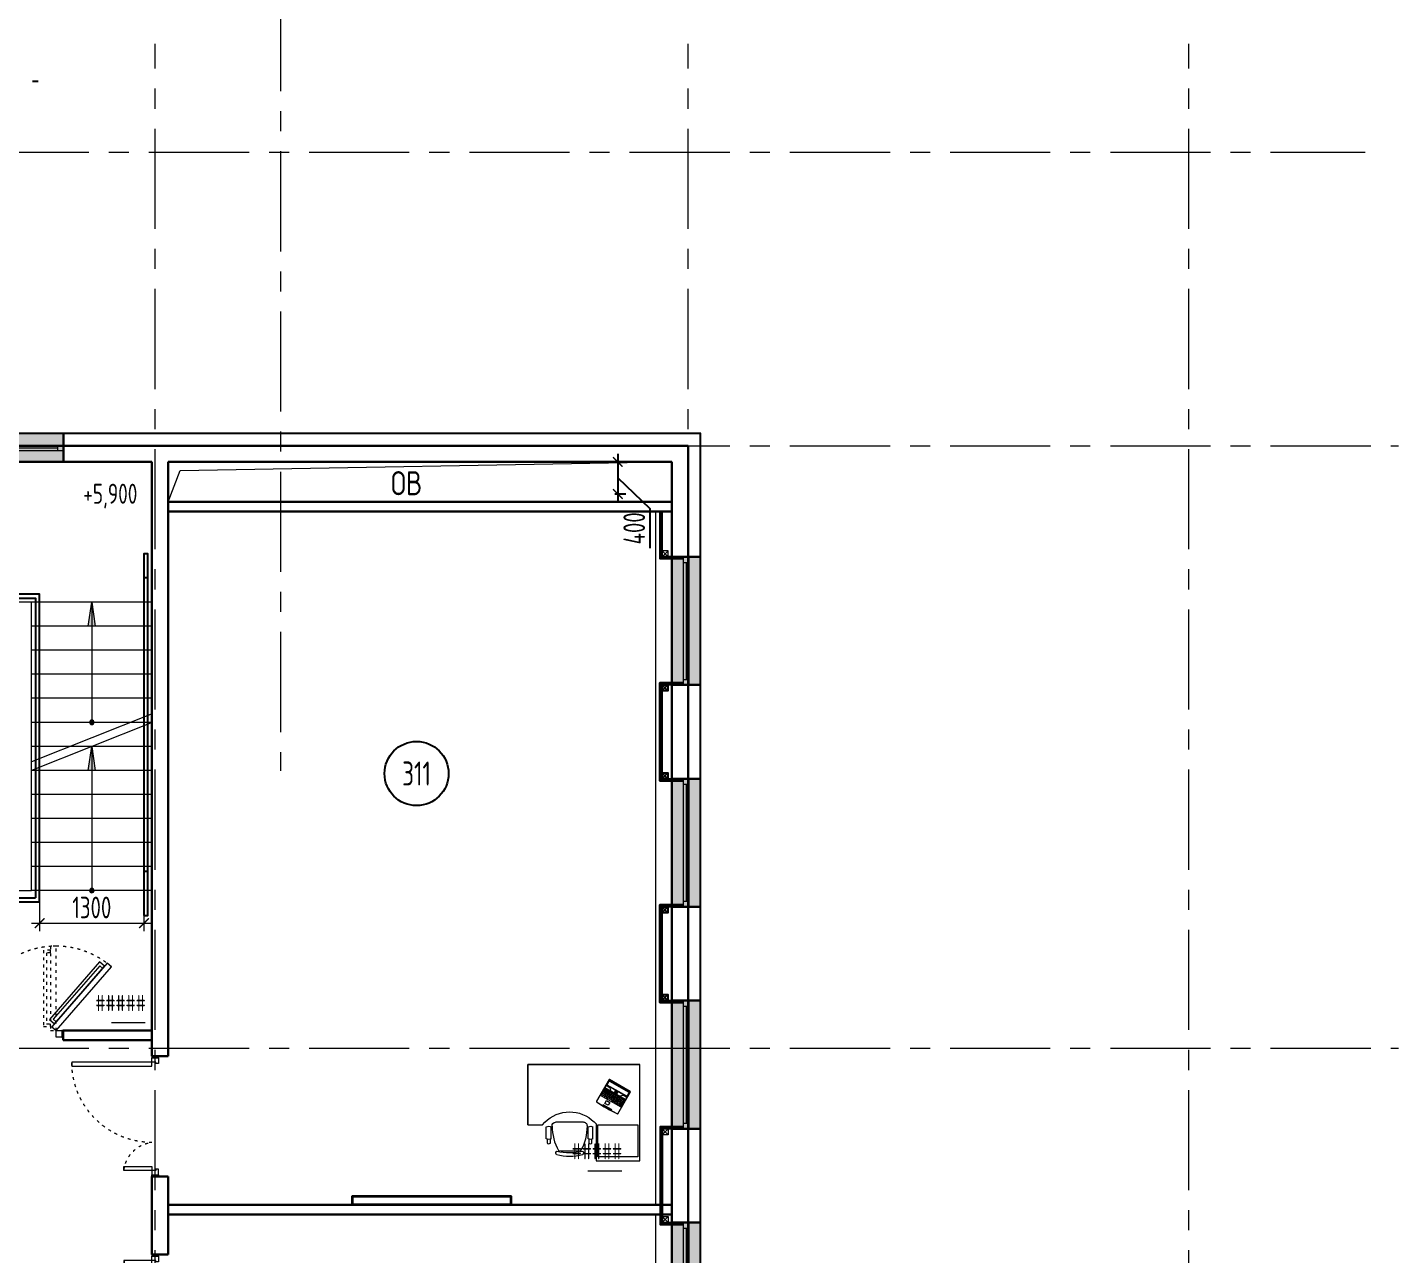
# Model space of a CAD drawing. Header units: millimetres. Extents: x -13407 to 95998, y -2611 to 109495.
# Drawn here: x 53920 to 71033, y 17385 to 32703 of the extents above; entities that cross this region are included whole.
import ezdxf
from ezdxf import colors
from ezdxf.entities.mleader import LeaderData, LeaderLine
from ezdxf.enums import TextEntityAlignment as Align
from ezdxf.math import Vec2, Vec3

# ---------------------------------------------------------------- set-up
doc = ezdxf.new("R2010")
doc.units = ezdxf.units.MM
doc.linetypes.add('ACAD_ISO03W100', pattern=[30, 12, -18])
doc.linetypes.add('CENTER', pattern=[2, 1.25, -0.25, 0.25, -0.25])
for name, color, linetype, lineweight in [('_0', 250, 'Continuous', 9), ('_ТХ_мебель передв', 250, 'Continuous', 13), ('_ТХ_обор_комп принт', 30, 'Continuous', 13), ('АР_ГКЛ', 250, 'Continuous', 5), ('АР_Двери', 5, 'Continuous', 18), ('АР_Лестницы', 250, 'Continuous', 15), ('АР_Лестницы ограждение', 94, 'Continuous', 25), ('АР_Маркер экспликации', 239, 'Continuous', 13), ('АР_Навесной фасад', 5, 'Continuous', 5), ('АР_Номер помещения', 1, 'Continuous', 25), ('АР_Окна БЛОК', 250, 'Continuous', 13), ('АР_Оси', 193, 'Continuous', 9), ('АР_Отметки', 250, 'Continuous', 15), ('АР_Перегородки газоблок', 165, 'Continuous', 30), ('АР_Подоконники', 163, 'Continuous', 9), ('АР_Помещения_площадь', 19, 'Continuous', 9), ('АР_Размеры', 175, 'Continuous', 9), ('АР_Размеры дверей', 15, 'Continuous', 0), ('АР_Сущ Несущая стена', 202, 'Continuous', 30), ('АР_тонкая линия', 250, 'Continuous', 0), ('Размер шахт', 95, 'Continuous', 9)]:
    doc.layers.add(name, color=color, linetype=linetype, lineweight=lineweight)
doc.layers.add('АР_Отверстия', color=251, linetype='Continuous')
doc.styles.add('ICOCPEUR', font='isocpeur.ttf')
doc.styles.add('ISOCPEUR', font='isocpeur.ttf', dxfattribs={"width": 0.7})
doc.styles.get("Standard").update_dxf_attribs({"font": 'arial.ttf'})
doc.dimstyles.new('R_100', dxfattribs={"dimtxt": 270, "dimasz": 120, "dimexe": 100, "dimexo": 0, "dimgap": 60, "dimtad": 1, "dimdec": 0, "dimrnd": 5, "dimzin": 0, "dimdsep": 46, "dimtxsty": 'ISOCPEUR', "dimblk": 'ARCHTICK', "dimcen": 0, "dimdle": 100, "dimclrd": 256, "dimclre": 256, "dimclrt": 256, "dimadec": 0, "dimazin": 0, "dimtfac": 2, "dimtdec": 0, "dimtofl": 0, "dimtmove": 1, "dimatfit": 3, "dimfxl": 1, "dimtvp": 3, "dimtolj": 1, "dimtzin": 0, "dimarcsym": 0})

# ---------------------------------------------------------------- blocks, each defined once
blk = doc.blocks.new('Полуторная_на лестницу')
for points in [[(75, 80), (75, 1080), (125, 1080), (125, 80)], [(1375, 430), (1375, 80), (1425, 80), (1425, 430)]]:
    blk.add_lwpolyline(points, close=True)
for points in [[(0, 0), (0, 80), (20, 80), (20, 0), (0, 0)], [(20, 80), (20, 0), (90, 0), (90, 30), (75, 30), (75, 80), (20, 80)], [(1480, 80), (1480, 0), (1410, 0), (1410, 30), (1425, 30), (1425, 80), (1480, 80)], [(1500, 0), (1500, 80), (1480, 80), (1480, 0), (1500, 0)]]:
    blk.add_lwpolyline(points)
at = {"linetype": 'ACAD_ISO03W100', "ltscale": 3}
for centre, radius, start, end in [((75, 80), 1000, 0, 90), ((1465, 40), 392, 95.9075, 174.0925)]:
    blk.add_arc(centre, radius, start, end, dxfattribs=at)
blk = doc.blocks.new('*U92')
at = {"true_color": 0xffffff}
h = blk.add_hatch(color=7, dxfattribs=at)
h.dxf.hatch_style = 1
h.paths.add_polyline_path([(-1600, -140), (0, -140), (0, 220), (-1600, 220)])
at = {"lineweight": 30}
for p, q in [((-1600, -140), (-1600, 220)), ((0, -140), (0, 220))]:
    blk.add_line(p, q, dxfattribs=at)
for p, q in [((0, 220), (-1600, 220)), ((-1600, 70), (0, 70)), ((-1600, 0), (0, 0)), ((-1530, 0), (-1530, 70)), ((-1530, 35), (-70, 35)), ((-70, 0), (-70, 70)), ((-1600, -140), (0, -140)), ((-1600, -140), (-1600, -140)), ((-1600, -140), (-1600, -140)), ((0, -140), (0, -140)), ((0, -140), (0, -140))]:
    blk.add_line(p, q)
blk = doc.blocks.new('*U73')
at = {"layer": 'АР_Номер помещения', "color": 7}
blk.add_circle((-14860, 1552), 400, dxfattribs=at)
at = {"layer": 'АР_Помещения_площадь', "color": 7}
blk.add_line((-12300, -3410), (-12722, -3410), dxfattribs=at)
at = {"color": 7, "style": 'ISOCPEUR', "width": 0.7, "flags": 1}
blk.add_attdef('КАТЕГОРИЯ', (-499, -2092), '', height=250, dxfattribs=at)
at = {"layer": 'АР_Номер помещения', "color": 7, "style": 'ISOCPEUR', "width": 0.7}
blk.add_attdef('НОМЕР_ПОМЕЩЕНИЯ', text='', height=300, dxfattribs=at).set_placement((-14860, 1552), align=Align.MIDDLE_CENTER)
at = {"layer": 'АР_Помещения_площадь', "color": 7, "lineweight": 30, "width": 0.7, "flags": 104}
blk.add_attdef('ИМЯ_ПОМЕЩЕНИЯ', text='', height=100, dxfattribs=at).set_placement((158, 1217), align=Align.MIDDLE_CENTER)
at = {"layer": 'АР_Помещения_площадь', "color": 7, "style": 'ISOCPEUR', "width": 0.7}
blk.add_attdef('ПЛОЩАДЬ_ПОМЕЩЕНИЯ', text='', height=200, dxfattribs=at).set_placement((-12295, -3164), align=Align.MIDDLE_RIGHT)
blk = doc.blocks.new('*U71')
at = {"layer": 'АР_Номер помещения', "color": 7}
blk.add_circle((-15341, 2901), 400, dxfattribs=at)
at = {"layer": 'АР_Помещения_площадь', "color": 7}
blk.add_line((-12937, -3280), (-13359, -3280), dxfattribs=at)
at = {"color": 7, "style": 'ISOCPEUR', "width": 0.7, "flags": 1}
blk.add_attdef('КАТЕГОРИЯ', (-499, -2092), '', height=250, dxfattribs=at)
at = {"layer": 'АР_Номер помещения', "color": 7, "style": 'ISOCPEUR', "width": 0.7}
blk.add_attdef('НОМЕР_ПОМЕЩЕНИЯ', text='', height=300, dxfattribs=at).set_placement((-15341, 2901), align=Align.MIDDLE_CENTER)
at = {"layer": 'АР_Помещения_площадь', "color": 7, "lineweight": 30, "width": 0.7, "flags": 104}
blk.add_attdef('ИМЯ_ПОМЕЩЕНИЯ', text='', height=100, dxfattribs=at).set_placement((158, 1217), align=Align.MIDDLE_CENTER)
at = {"layer": 'АР_Помещения_площадь', "color": 7, "style": 'ISOCPEUR', "width": 0.7}
blk.add_attdef('ПЛОЩАДЬ_ПОМЕЩЕНИЯ', text='', height=200, dxfattribs=at).set_placement((-12932, -3033), align=Align.MIDDLE_RIGHT)
blk = doc.blocks.new('_ArchTick')
at = {"color": 0, "linetype": 'ByBlock', "const_width": 0.15}
blk.add_lwpolyline([(-0.5, -0.5), (0.5, 0.5)], dxfattribs=at)
blk = doc.blocks.new('*D350')
at = {"layer": 'Размер шахт', "lineweight": -2, "ltscale": 100, "transparency": 16777216}
for p, q in [((61250, 27280), (61389, 27280)), ((61289, 27380), (61289, 26780)), ((61289, 27080), (61689, 26699)), ((61250, 26880), (61389, 26880)), ((61689, 26699), (61689, 26201))]:
    blk.add_line(p, q, dxfattribs=at)
at = {"layer": 'Размер шахт', "lineweight": -2, "ltscale": 100, "transparency": 16777216, "xscale": 120, "yscale": 120, "zscale": 120}
for p, rotation in [((61289, 27280), 90), ((61289, 26880), 270)]:
    blk.add_blockref('_ArchTick', p, dxfattribs=dict(at, rotation=rotation))
at = {"layer": 'Размер шахт', "ltscale": 100, "transparency": 16777216, "insert": (61494, 26450), "char_height": 270, "attachment_point": 5, "rotation": 90, "style": 'ISOCPEUR'}
blk.add_mtext('\\A1;400', dxfattribs=at)
blk = doc.blocks.new('_DotSmall')
at = {"color": 0, "linetype": 'ByBlock', "const_width": 0.5}
blk.add_lwpolyline([(-0.0625, 0, 1), (0.0625, 0, 1)], format="xyb", close=True, dxfattribs=at)
blk = doc.blocks.new('дв.1700')
at = {"layer": 'АР_Двери'}
for points in [[(-87, 0), (-87, -80), (-70, -80), (-70, 0), (-87, 0)], [(-70, -80), (-70, 0), (0, 0), (0, -30), (0, -30), (0, -80), (-70, -80)], [(1596, -80), (1596, 0), (1526, 0), (1526, -30), (1526, -30), (1526, -80), (1596, -80)], [(1613, 0), (1613, -80), (1596, -80), (1596, 0), (1613, 0)]]:
    blk.add_lwpolyline(points, dxfattribs=at)
for points in [[(0, -80), (-692, -876), (-639, -922), (53, -126)], [(20, -164), (-606, -884), (-542, -940), (84, -219)], [(1997, -150), (1526, -150), (1526, -80), (1997, -80)], [(1947, -235), (1576, -235), (1576, -150), (1947, -150)], [(1912, -200), (1611, -200), (1611, -150), (1912, -150)], [(-3, -190), (-583, -858), (-546, -890), (35, -223)]]:
    blk.add_lwpolyline(points, close=True, dxfattribs=at)
at = {"layer": 'АР_Двери', "linetype": 'ACAD_ISO03W100', "ltscale": 3}
for points in [[(0, -80), (0, -1135), (70, -1135), (70, -80)], [(1456, -551), (1456, -80), (1526, -80), (1526, -551)]]:
    blk.add_lwpolyline(points, close=True, dxfattribs=at)
for points in [[(70, -1050), (70, -1085), (155, -1085), (155, -130), (70, -130), (70, -165)], [(70, -1050), (120, -1050), (120, -165), (70, -165)], [(1456, -466), (1456, -501), (1371, -501), (1371, -130), (1456, -130), (1456, -165)], [(1456, -466), (1406, -466), (1406, -165), (1456, -165)]]:
    blk.add_lwpolyline(points, dxfattribs=at)
for centre, radius, start, end in [((0, -80), 1055, 229, 0), ((1526, -80), 471, 180, 351.4758)]:
    blk.add_arc(centre, radius, start, end, dxfattribs=at)
blk = doc.blocks.new('A$Ce02d65bd')
at = {"ltscale": 100}
for points in [[(0, 0), (0, 75), (75, 75), (75, 0), (0, 0)], [(0, 0), (75, 75)], [(0, 75), (75, 0)]]:
    blk.add_lwpolyline(points, dxfattribs=at)
blk = doc.blocks.new('*U16')
h = blk.add_hatch(color=256)
h.dxf.hatch_style = 1
edge = h.paths.add_edge_path()
edge.add_arc((0, 0), 27.6, 359.64, 719.64)
h = blk.add_hatch(color=256)
h.dxf.hatch_style = 1
h.paths.add_polyline_path([(1500, -44), (1500, 44), (1800, 0)])
blk.add_line((1800, 0), (0, 0))
blk.add_lwpolyline([(1500, 44), (1500, -44), (1800, 0), (1500, 44)])
blk.add_circle((0, 0), 27.6)
blk = doc.blocks.new('*U288')
h = blk.add_hatch(color=256)
h.dxf.hatch_style = 1
edge = h.paths.add_edge_path()
edge.add_arc((0, 0), 27.6, 359.64, 719.64)
h = blk.add_hatch(color=256)
h.dxf.hatch_style = 1
h.paths.add_polyline_path([(3300, -44), (3300, 44), (3600, 0)])
blk.add_line((3600, 0), (0, 0))
blk.add_lwpolyline([(3300, 44), (3300, -44), (3600, 0), (3300, 44)])
blk.add_circle((0, 0), 27.6)
blk = doc.blocks.new('*D291')
at = {"layer": 'АР_Размеры дверей', "lineweight": -2, "ltscale": 100, "transparency": 16777216}
for p, q in [((3710, -5109), (3710, -5857)), ((2408, -5490), (2408, -5857)), ((2308, -5757), (3810, -5757))]:
    blk.add_line(p, q, dxfattribs=at)
at = {"layer": 'АР_Размеры дверей', "lineweight": -2, "ltscale": 100, "transparency": 16777216, "xscale": 120, "yscale": 120, "zscale": 120, "rotation": 180}
blk.add_blockref('_ArchTick', (2408, -5757), dxfattribs=at)
at = {"layer": 'АР_Размеры дверей', "lineweight": -2, "ltscale": 100, "transparency": 16777216, "xscale": 120, "yscale": 120, "zscale": 120}
blk.add_blockref('_ArchTick', (3710, -5757), dxfattribs=at)
at = {"layer": 'АР_Размеры дверей', "ltscale": 100, "transparency": 16777216, "insert": (3059, -5562), "char_height": 270, "attachment_point": 5, "style": 'ISOCPEUR'}
blk.add_mtext('\\A1;1300', dxfattribs=at)
blk = doc.blocks.new('*D292')
at = {"layer": 'АР_Размеры дверей', "lineweight": -2, "ltscale": 100, "transparency": 16777216}
for p, q in [((100, -5439), (100, -5857)), ((1402, -5490), (1402, -5857)), ((0, -5757), (1502, -5757))]:
    blk.add_line(p, q, dxfattribs=at)
at = {"layer": 'АР_Размеры дверей', "lineweight": -2, "ltscale": 100, "transparency": 16777216, "xscale": 120, "yscale": 120, "zscale": 120, "rotation": 180}
blk.add_blockref('_ArchTick', (100, -5757), dxfattribs=at)
at = {"layer": 'АР_Размеры дверей', "lineweight": -2, "ltscale": 100, "transparency": 16777216, "xscale": 120, "yscale": 120, "zscale": 120}
blk.add_blockref('_ArchTick', (1402, -5757), dxfattribs=at)
at = {"layer": 'АР_Размеры дверей', "ltscale": 100, "transparency": 16777216, "insert": (751, -5562), "char_height": 270, "attachment_point": 5, "style": 'ISOCPEUR'}
blk.add_mtext('\\A1;1300', dxfattribs=at)
blk = doc.blocks.new('*U13')
h = blk.add_hatch(color=256)
h.dxf.hatch_style = 1
edge = h.paths.add_edge_path()
edge.add_arc((0, 0), 27.6, 359.64, 719.64)
h = blk.add_hatch(color=256)
h.dxf.hatch_style = 1
h.paths.add_polyline_path([(1200, -44), (1200, 44), (1500, 0)])
blk.add_line((1500, 0), (0, 0))
blk.add_lwpolyline([(1200, 44), (1200, -44), (1500, 0), (1200, 44)])
blk.add_circle((0, 0), 27.6)
blk = doc.blocks.new('laptop')
at = {"color": 0}
for p, q in [((-150, 325), (-155, 323)), ((-150, 325), (-155, 323)), ((-155, 323), (-155, 10)), ((-155, 323), (-155, 10)), ((-150, 313), (-155, 311)), ((155, 248), (-155, 248)), ((0, 326), (-150, 325)), ((0, 326), (-150, 325)), ((0, 314), (-150, 313)), ((-147, 210), (-147, 234)), ((-147, 210), (-147, 100)), ((147, 210), (-147, 210)), ((-147, 210), (-72, 210)), ((-130, 194), (-147, 194)), ((147, 192), (-147, 192)), ((147, 173), (-147, 173)), ((-143, 309), (-140, 310)), ((-143, 254), (-143, 309)), ((-140, 253), (-143, 254)), ((-140, 310), (140, 310)), ((140, 253), (-140, 253)), ((-138, 192), (-138, 173)), ((-137, 244), (-96, 244)), ((-130, 210), (-130, 194)), ((-129, 173), (-129, 155)), ((-128, 210), (-128, 194)), ((76, 194), (-128, 194)), ((-119, 192), (-119, 173)), ((-111, 210), (-111, 194)), ((-110, 173), (-110, 155)), ((-99, 192), (-99, 173)), ((-94, 210), (-94, 194)), ((-68, 219), (-92, 243)), ((-90, 173), (-90, 155)), ((-80, 192), (-80, 173)), ((-77, 210), (-77, 194)), ((-71, 173), (-71, 155)), ((-60, 210), (-60, 194)), ((-60, 192), (-60, 173)), ((-51, 173), (-51, 155)), ((-43, 210), (-43, 194)), ((-41, 192), (-41, 173)), ((-32, 173), (-32, 155)), ((-26, 210), (-26, 194)), ((-19, 242), (-21, 242)), ((-21, 242), (-21, 237)), ((-21, 237), (-19, 237)), ((-21, 226), (-21, 220)), ((21, 226), (-21, 226)), ((-21, 220), (21, 220)), ((-21, 192), (-21, 173)), ((-19, 237), (-19, 242)), ((-12, 173), (-12, 155)), ((-9, 210), (-9, 194)), ((-6, 242), (-8, 242)), ((-8, 242), (-8, 237)), ((-8, 237), (-6, 237)), ((-6, 237), (-6, 242)), ((-2, 192), (-2, 173)), ((150, 325), (0, 326)), ((150, 325), (0, 326)), ((150, 313), (0, 314)), ((8, 242), (6, 242)), ((6, 242), (6, 237)), ((6, 237), (8, 237)), ((7, 173), (7, 155)), ((8, 237), (8, 242)), ((8, 210), (8, 194)), ((18, 192), (18, 173)), ((21, 242), (19, 242)), ((19, 242), (19, 237)), ((19, 237), (21, 237)), ((21, 237), (21, 242)), ((21, 220), (21, 226)), ((25, 210), (25, 194)), ((27, 173), (27, 155)), ((37, 192), (37, 173)), ((42, 210), (42, 194)), ((46, 173), (46, 155)), ((57, 192), (57, 173)), ((59, 210), (59, 194)), ((66, 173), (66, 155)), ((68, 219), (92, 243)), ((69, 210), (69, 211)), ((69, 210), (69, 211)), ((147, 210), (69, 210)), ((76, 210), (76, 194)), ((76, 192), (76, 173)), ((79, 210), (79, 194)), ((147, 194), (79, 194)), ((85, 173), (85, 155)), ((96, 244), (137, 244)), ((96, 210), (96, 194)), ((96, 192), (96, 173)), ((105, 173), (105, 155)), ((113, 210), (113, 194)), ((129, 192), (129, 100)), ((130, 210), (130, 194)), ((140, 310), (143, 309)), ((143, 254), (140, 253)), ((143, 309), (143, 254)), ((147, 234), (147, 210)), ((147, 210), (147, 100)), ((155, 323), (150, 325)), ((155, 323), (150, 325)), ((155, 311), (150, 313)), ((155, 10), (155, 323)), ((155, 10), (155, 323)), ((-155, 10), (-155, 8)), ((-155, 8), (-152, 5)), ((-152, 5), (-150, 5)), ((-150, 5), (0, 0)), ((147, 155), (-147, 155)), ((147, 137), (-147, 137)), ((147, 118), (-147, 118)), ((147, 100), (-147, 100)), ((-123, 155), (-123, 137)), ((-123, 118), (-123, 100)), ((-114, 137), (-114, 118)), ((-103, 155), (-103, 137)), ((-98, 118), (-98, 100)), ((-94, 137), (-94, 118)), ((-84, 155), (-84, 137)), ((-75, 137), (-75, 118)), ((-74, 118), (-74, 100)), ((-64, 155), (-64, 137)), ((-59, 14), (-59, 1)), ((59, 14), (-59, 14)), ((-59, 1), (-59, 14)), ((-59, 14), (59, 14)), ((-55, 137), (-55, 118)), ((-55, 118), (-55, 100)), ((-45, 155), (-45, 137)), ((-36, 137), (-36, 118)), ((-25, 155), (-25, 137)), ((-16, 137), (-16, 118)), ((-6, 155), (-6, 137)), ((0, 0), (150, 5)), ((3, 137), (3, 118)), ((9, 118), (9, 100)), ((14, 155), (14, 137)), ((23, 137), (23, 118)), ((29, 118), (29, 100)), ((33, 155), (33, 137)), ((42, 137), (42, 118)), ((48, 118), (48, 100)), ((53, 155), (53, 137)), ((59, 1), (59, 14)), ((59, 14), (59, 1)), ((62, 137), (62, 118)), ((68, 118), (68, 100)), ((72, 155), (72, 137)), ((81, 137), (81, 118)), ((87, 118), (87, 100)), ((90, 118), (90, 100)), ((92, 155), (92, 137)), ((109, 137), (109, 100)), ((150, 5), (153, 6)), ((153, 6), (155, 8)), ((155, 8), (155, 10))]:
    blk.add_line(p, q, dxfattribs=at)
blk.add_lwpolyline([(-52, 79), (-4, 79), (-4, 39), (-52, 39)], close=True, dxfattribs=at)
for centre, radius, start, end in [((-137, 234), 10, 90, 180), ((-96, 239), 5, 45, 90), ((-72, 215), 5, 270, 45), ((72, 215), 5, 135, 236.1175), ((96, 239), 5, 90, 135), ((137, 234), 10, 0, 90), ((-150, 10), 5, 180, 266.4167), ((0, 2405), 2405, 266.4167, 273.5833), ((150, 10), 5, 273.5833, 0)]:
    blk.add_arc(centre, radius, start, end, dxfattribs=at)
blk = doc.blocks.new('мваи')
for points in [[(95699, 222916), (95154, 222916), (95154, 221715), (96551, 221715), (96551, 222466), (96371, 222466)], [(95699, 222456), (95699, 222916)], [(95741, 222641), (95741, 222493)], [(95752, 222694), (95752, 222646)], [(95789, 222694), (95789, 222646)], [(95800, 222641), (95800, 222493)], [(96260, 222641), (96260, 222493)], [(96271, 222694), (96271, 222646)], [(96308, 222694), (96308, 222646)], [(96324, 222641), (96324, 222493)], [(96551, 222466), (96551, 221715), (95154, 221715)]]:
    blk.add_lwpolyline(points)
blk.add_lwpolyline([(95180, 222864), (95678, 222864), (95678, 222466), (95180, 222466)], close=True)
blk.add_lwpolyline([(96250, 222482, 0.127479), (96170, 222789, 0.028308), (95890, 222789, 0.127479), (95810, 222482, 0.416667), (95858, 222435), (96207, 222435)], format="xyb")
for centre, radius, start, end in [((96030, 222190), 667, 75.9812, 104.0188), ((96030, 221982), 829, 78.7648, 101.2352)]:
    blk.add_arc(centre, radius, start, end)
for points in [[(95868, 222795), (95858, 222800), (95852, 222821), (95863, 222832)], [(95863, 222832), (95863, 222837), (95868, 222837), (95868, 222837)], [(96191, 222837), (96202, 222832), (96207, 222816), (96197, 222800)], [(95741, 222641), (95757, 222652), (95778, 222652), (95800, 222641)], [(95752, 222694), (95757, 222705), (95768, 222710), (95778, 222705)], [(95778, 222705), (95784, 222699), (95784, 222699), (95789, 222694)], [(96197, 222800), (96197, 222800), (96197, 222795), (96191, 222795)], [(96260, 222641), (96281, 222652), (96302, 222652), (96324, 222641)], [(96271, 222694), (96276, 222705), (96292, 222710), (96302, 222705)], [(96302, 222705), (96302, 222699), (96308, 222699), (96308, 222694)], [(95800, 222493), (95778, 222482), (95757, 222482), (95741, 222493)], [(96250, 222482), (96255, 222456), (96234, 222435), (96207, 222435)], [(96324, 222493), (96302, 222482), (96281, 222482), (96260, 222493)], [(95757, 222403), (95736, 222419), (95715, 222435), (95699, 222456)], [(96371, 222466), (96218, 222281), (95942, 222249), (95757, 222403)]]:
    blk.add_open_spline(points, degree=3)
at = {"rotation": 150}
blk.add_blockref('laptop', (95567, 222259), dxfattribs=at)
blk = doc.blocks.new('A$C26e509ed')
at = {"layer": 'АР_Лестницы', "color": 18, "ltscale": 100, "true_color": 0x000000}
for p, q in [((2307.7, -1751.5), (0, -1751.4)), ((3810, -1751.4), (2307.6, -1751.4)), ((1502.4, -2051.4), (0, -2051.4)), ((3810, -2051.4), (2307.6, -2051.4)), ((1502.4, -2351.4), (0, -2351.4)), ((3810, -2351.4), (2307.6, -2351.4)), ((1502.4, -2651.4), (0, -2651.4)), ((3810, -2651.4), (2307.6, -2651.4)), ((1502.4, -2951.4), (0, -2951.4)), ((3810, -2951.4), (2307.6, -2951.4)), ((1502.4, -3251.4), (0, -3251.4)), ((3810, -3251.4), (2307.6, -3251.4)), ((3812.7, -3251.4), (2307.6, -3851.4)), ((3812.7, -3143.8), (2307.7, -3743.8)), ((1502.4, -3551.4), (0, -3551.4)), ((3810, -3551.4), (2307.6, -3551.4)), ((1502.4, -3851.4), (0, -3851.4)), ((3810, -3851.4), (2307.6, -3851.4)), ((1502.4, -4151.4), (0, -4151.4)), ((3810, -4151.4), (2307.6, -4151.4)), ((1502.4, -4451.4), (0, -4451.4)), ((3810, -4451.4), (2307.6, -4451.4)), ((1502.4, -4751.4), (0, -4751.4)), ((3810, -4751.4), (2307.6, -4751.4)), ((1502.4, -5051.4), (0, -5051.4)), ((3810, -5051.4), (2307.6, -5051.4)), ((0, -5351.4), (2307.6, -5351.4)), ((3810, -5351.4), (2307.6, -5351.4))]:
    blk.add_line(p, q, dxfattribs=at)
at = {"layer": 'АР_Лестницы', "ltscale": 100}
for points in [[(1502.5, -5440.5), (1502.6, -1751.5)], [(2307.6, -5351.4), (2307.7, -1751.4)]]:
    blk.add_lwpolyline(points, dxfattribs=at)
at = {"layer": 'АР_Лестницы ограждение', "ltscale": 100}
for p, q in [((2407.6, -5490.5), (2407.6, -4017.5)), ((1452.4, -5440.5), (2357.6, -5440.5)), ((1402.4, -5490.5), (2407.6, -5490.5))]:
    blk.add_line(p, q, dxfattribs=at)
for points in [[(50.3, -5651.6), (100.3, -5651.6), (100.3, -1451.3), (50.3, -1451.3)], [(3710, -5663.1), (3760, -5663.1), (3760, -1449.1), (3710, -1449.1)]]:
    blk.add_lwpolyline(points, close=True, dxfattribs=at)
for points in [[(2407.6, -4064.1), (2407.6, -3409.1), (2407.6, -1651.5), (1402.4, -1651.5)], [(1402.4, -1651.5), (1402.4, -5490.5)], [(1452.4, -1701.5), (2357.6, -1701.5), (2357.6, -3409.1), (2357.6, -4104.1)], [(1452.4, -5490.5), (1452.4, -1701.5)], [(2357.6, -4049.3), (2357.6, -5440.5)], [(1658.1, -5672.7), (1658.1, -5672.7)]]:
    blk.add_lwpolyline(points, dxfattribs=at)
at = {"layer": 'АР_Лестницы', "ltscale": 100, "xscale": -1}
for name, p, rotation in [('*U288', (751.2, -1751.5), 90), ('*U13', (3058.8, -3251.4), 270), ('*U16', (3058.8, -5351.4), 270)]:
    blk.add_blockref(name, p, dxfattribs=dict(at, rotation=rotation))
at = {"layer": 'АР_Размеры дверей', "ltscale": 100}
for base, p1, p2, picture, middle in [((3710, -5757.4), (2407.6, -5490.5), (3710, -5109.1), '*D291', (3058.8, -5562.4)), ((1402.4, -5757.4), (100.3, -5439.4), (1402.4, -5490.5), '*D292', (751.3, -5562.4))]:
    dim = blk.add_linear_dim(base=base, p1=p1, p2=p2, dimstyle='R_100', override={"dimpost": '\\X', "dimfxl": 2.5, "dimarcsym": 1}, dxfattribs=at)
    dim.commit()
    dim.dimension.update_dxf_attribs({"geometry": picture, "text_midpoint": middle})

msp = doc.modelspace()

# ---------------------------------------------------------------- linework, layer by layer
for points in [[(62105, 26070), (61816.4, 26070), (61816.4, 26660.4)], [(62105, 26082.5), (61828.9, 26082.5), (61828.9, 26660.4)], [(62105, 26095), (61841.4, 26095), (61841.4, 26660.4)], [(61815, 23300), (61815, 24520)], [(62105, 24520), (61815, 24520), (61815, 23300), (62105, 23300)], [(61827.5, 23312.5), (61827.5, 24507.5)], [(62105, 24507.5), (61827.5, 24507.5), (61827.5, 23312.5), (62105, 23312.5)], [(61840, 23325), (61840, 24495)], [(62105, 24495), (61840, 24495), (61840, 23325), (62105, 23325)], [(61815, 20530), (61815, 21750)], [(62105, 21750), (61815, 21750), (61815, 20530), (62105, 20530)], [(61827.5, 20542.5), (61827.5, 21737.5)], [(62105, 21737.5), (61827.5, 21737.5), (61827.5, 20542.5), (62105, 20542.5)], [(61840, 20555), (61840, 21725)], [(62105, 21725), (61840, 21725), (61840, 20555), (62105, 20555)], [(62106.9, 18980), (61817.7, 18980), (61817.7, 17760), (62106.9, 17760)], [(62106.9, 18967.5), (61830.2, 18967.5), (61830.2, 17772.5), (62106.9, 17772.5)], [(62087.3, 18955), (61842.7, 18955), (61842.7, 17785), (62049.7, 17785)]]:
    msp.add_lwpolyline(points)
at = {"ltscale": 100}
for points in [[(61840, 24420), (61840, 24495), (61915, 24495), (61915, 24420), (61840, 24420)], [(61840, 24420), (61915, 24495)], [(61840, 24495), (61915, 24420)], [(61840, 23325), (61840, 23400), (61915, 23400), (61915, 23325), (61840, 23325)], [(61840, 23325), (61915, 23400)], [(61840, 23400), (61915, 23325)], [(61840, 21650), (61840, 21725), (61915, 21725), (61915, 21650), (61840, 21650)], [(61840, 21650), (61915, 21725)], [(61840, 21725), (61915, 21650)], [(61840, 20555), (61840, 20630), (61915, 20630), (61915, 20555), (61840, 20555)], [(61840, 20555), (61915, 20630)], [(61840, 20630), (61915, 20555)]]:
    msp.add_lwpolyline(points, dxfattribs=at)
at = {"layer": '_ТХ_обор_комп принт', "lineweight": 35}
msp.add_lwpolyline([(57977.6, 18005), (57977.6, 18116.2), (59952.4, 18116.2), (59952.4, 18005)], close=True, dxfattribs=at)
at = {"layer": 'АР_ГКЛ', "ltscale": 100}
for points in [[(62105, 24520), (61815, 24520)], [(62105, 24507.5), (61827.5, 24507.5)], [(62105, 24495), (61840, 24495)], [(62105, 23300), (61815, 23300)], [(62105, 23312.5), (61827.5, 23312.5)], [(62105, 23325), (61840, 23325)], [(62105, 21750), (61815, 21750)], [(62105, 21737.5), (61827.5, 21737.5)], [(62105, 21725), (61840, 21725)], [(62105, 20542.5), (61827.5, 20542.5)], [(62105, 20555), (61840, 20555)], [(62105, 20530), (61815, 20530)]]:
    msp.add_lwpolyline(points, dxfattribs=at)
at = {"layer": 'АР_Лестницы ограждение', "ltscale": 100}
msp.add_lwpolyline([(55375, 22170.9), (55425, 22170.9), (55425, 26130.9), (55375, 26130.9)], close=True, dxfattribs=at)
at = {"layer": 'АР_Навесной фасад', "ltscale": 100}
for p, q in [((62315, 27630), (51815, 27630)), ((62325, 27640), (51825, 27640)), ((62315, 9760), (62315, 27630)), ((62325, 9770), (62325, 27640))]:
    msp.add_line(p, q, dxfattribs=at)
at = {"layer": 'АР_Оси', "linetype": 'CENTER', "ltscale": 1000}
for p, q in [((57079.9, 79157.5), (57079.9, 23425.1)), ((55515, -1811.3), (55515, 32496.2)), ((62165, -1811.3), (62165, 32496.2)), ((68415, -1811.3), (68415, 32496.2)), ((-12563.8, 31145), (70614.6, 31145)), ((-12563.8, 27480), (71033.4, 27480)), ((-12563.8, 19960), (71033.4, 19960))]:
    msp.add_line(p, q, dxfattribs=at)
at = {"layer": 'АР_Перегородки газоблок', "ltscale": 100}
for points in [[(55675, 26780.4), (61965, 26780.4)], [(55675, 26660.4), (61965, 26660.4)], [(54365, 20180), (55475, 20180)], [(54365, 20060), (54365, 20180)], [(55475, 20060), (54365, 20060)], [(55675, 18005), (61965, 18005)], [(55675, 17885), (61965, 17885)]]:
    msp.add_lwpolyline(points, dxfattribs=at)
at = {"layer": 'АР_Подоконники', "ltscale": 100}
for p, q in [((61765, 18005), (61765, 26660.4)), ((61765, 9610), (61765, 17885))]:
    msp.add_line(p, q, dxfattribs=at)
at = {"layer": 'АР_Размеры', "lineweight": 25, "ltscale": 100}
msp.add_line((53982.5, 32033.7), (54052.5, 32033.7), dxfattribs=at)
at = {"layer": 'АР_Сущ Несущая стена', "ltscale": 100}
for p, q in [((62165, 27480), (51665, 27480)), ((62165, 9610), (62165, 27480)), ((55475, 27280), (51665, 27280)), ((55475, 27280), (55475, 19860)), ((61965, 27280), (55675, 27280)), ((55675, 27280), (55675, 19860)), ((61965, 9610), (61965, 27280)), ((55675, 19860), (55475, 19860)), ((55475, 18360), (55475, 17385)), ((55675, 18360), (55475, 18360)), ((55675, 18360), (55675, 17385)), ((55675, 17385), (55475, 17385))]:
    msp.add_line(p, q, dxfattribs=at)
at = {"layer": 'АР_тонкая линия', "color": 18, "ltscale": 100, "true_color": 0x000000}
msp.add_lwpolyline([(55675, 26780.4), (55828, 27172.6), (61872, 27280)], dxfattribs=at)

# ---------------------------------------------------------------- block references
at = {"lineweight": 13, "ltscale": 500}
msp.add_blockref('A$C26e509ed', (51665, 27280), dxfattribs=at)
at = {"layer": '_0', "color": 1, "lineweight": -3, "ltscale": 500, "xscale": -1, "rotation": 270}
msp.add_blockref('A$Ce02d65bd', (61841.4, 26095), dxfattribs=at)
at = {"layer": '_0', "color": 1, "lineweight": -3, "ltscale": 500, "rotation": 270}
for p in [(61840.4, 24495), (61842.7, 18955), (61842.7, 17860)]:
    msp.add_blockref('A$Ce02d65bd', p, dxfattribs=at)
at = {"layer": '_ТХ_мебель передв', "rotation": 180}
msp.add_blockref('мваи', (156718.7, 241471.2), dxfattribs=at)
at = {"layer": 'АР_Двери'}
for name, p, rotation in [('дв.1700', (54278, 20100), 180), ('Полуторная_на лестницу', (55555, 15885), 90.00000000000001)]:
    msp.add_blockref(name, p, dxfattribs=dict(at, rotation=rotation))
at = {"layer": 'АР_Двери', "xscale": -1, "rotation": 90}
msp.add_blockref('Полуторная_на лестницу', (55555, 19860), dxfattribs=at)
at = {"layer": 'АР_Маркер экспликации', "color": 7}
ref = msp.add_blockref('*U71', (68328.9, 23557.4), dxfattribs=at)
ref.add_attrib('НОМЕР_ПОМЕЩЕНИЯ', '310', dxfattribs={"layer": 'АР_Номер помещения', "color": 7, "height": 300, "style": 'ISOCPEUR', "width": 0.7}).set_placement((52988.4, 26458.3), align=Align.MIDDLE_CENTER)
ref.add_attrib('ПЛОЩАДЬ_ПОМЕЩЕНИЯ', '#####', dxfattribs={"layer": 'АР_Помещения_площадь', "color": 7, "height": 200, "style": 'ISOCPEUR', "width": 0.7}).set_placement((55396.9, 20524.3), align=Align.MIDDLE_RIGHT)
ref = msp.add_blockref('*U73', (73637.4, 21837.5), dxfattribs=at)
ref.add_attrib('НОМЕР_ПОМЕЩЕНИЯ', '311', dxfattribs={"layer": 'АР_Номер помещения', "color": 7, "height": 300, "style": 'ISOCPEUR', "width": 0.7}).set_placement((58777.3, 23389.9), align=Align.MIDDLE_CENTER)
ref.add_attrib('ПЛОЩАДЬ_ПОМЕЩЕНИЯ', '#####', dxfattribs={"layer": 'АР_Помещения_площадь', "color": 7, "height": 200, "style": 'ISOCPEUR', "width": 0.7}).set_placement((61342.1, 18673.9), align=Align.MIDDLE_RIGHT)
at = {"layer": 'АР_Окна БЛОК'}
msp.add_blockref('*U92', (54370, 27420), dxfattribs=at)
at = {"layer": 'АР_Окна БЛОК', "rotation": 270}
for p in [(62105, 24495), (62105, 21725), (62105, 18955), (62105, 16185)]:
    msp.add_blockref('*U92', p, dxfattribs=at)

# ---------------------------------------------------------------- texts
at = {"layer": 'АР_Отверстия', "ltscale": 100, "insert": (58651.2, 27013.7), "char_height": 300, "attachment_point": 5, "line_spacing_factor": 0.7, "style": 'ICOCPEUR'}
msp.add_mtext('\\A1;{\\W0.8;ОВ}', dxfattribs=at)

# ---------------------------------------------------------------- dimensions: what is measured, and where the dimension line sits
at = {"layer": 'Размер шахт', "ltscale": 100}
dim = msp.add_linear_dim(base=(61289, 26880.4), p1=(61250.3, 27280), p2=(61250.3, 26880.4), angle=90, dimstyle='R_100', override={"dimpost": '\\X', "dimfxl": 300, "dimarcsym": 1}, dxfattribs=at)
dim.commit()
dim.dimension.update_dxf_attribs({"geometry": '*D350', "text_midpoint": (61689, 26639.4), "dimtype": 160})

# ---------------------------------------------------------------- leaders
at = {"layer": 'АР_Отметки'}
ml = msp.add_multileader_mtext('Standard', dxfattribs=at)
ml.set_content('+6,300', color=256, style='ISOCPEUR')
ml.set_leader_properties(color=256, linetype='Continuous', lineweight=-1)
ml.set_arrow_properties(name='DOTSMALL')
ml.build(insert=Vec2(0, 0))
ml.multileader.update_dxf_attribs({"has_text_frame": 1, "text_left_attachment_type": 4, "text_right_attachment_type": 4, "dogleg_length": 100, "arrow_head_size": 180})
ctx = ml.context
ctx.base_point, ctx.char_height, ctx.arrow_head_size, ctx.landing_gap_size, ctx.plane_origin = Vec3(55928.2, 71412.1), 250, 180, 50, Vec3(64272, 69171.2)
ctx.left_attachment, ctx.right_attachment = 4, 4
notes = []
notes.append((ctx, [(0, (0, 0, 0), (0, 0), (1, 0), 1, [])]))
ctx.mtext.insert, ctx.mtext.width, ctx.mtext.line_spacing_style, ctx.mtext.flow_direction = Vec3(55978.2, 71745.5), 852.697, 2, 5
ml = msp.add_multileader_mtext('Standard', dxfattribs=at)
ml.set_content('Л.5', color=256, style='ISOCPEUR')
ml.set_leader_properties(color=256, linetype='Continuous', lineweight=-1)
ml.set_arrow_properties(name='DOTSMALL')
ml.build(insert=Vec2(0, 0))
ml.multileader.update_dxf_attribs({"has_text_frame": 1, "text_left_attachment_type": 4, "text_right_attachment_type": 4, "dogleg_length": 100, "arrow_head_size": 180})
ctx = ml.context
ctx.base_point, ctx.char_height, ctx.arrow_head_size, ctx.landing_gap_size, ctx.plane_origin = Vec3(54025.8, 70799.7), 250, 180, 50, Vec3(79808.7, 57079.1)
ctx.left_attachment, ctx.right_attachment = 4, 4
notes.append((ctx, [(0, (0, 0, 0), (0, 0), (1, 0), 1, [])]))
ctx.mtext.insert, ctx.mtext.width, ctx.mtext.line_spacing_style, ctx.mtext.flow_direction = Vec3(54075.8, 71133), 852.697, 2, 5
ml = msp.add_multileader_mtext('Standard', dxfattribs=at)
ml.set_content('+8,400', color=256, style='ISOCPEUR')
ml.set_leader_properties(color=256, linetype='Continuous', lineweight=-1)
ml.set_arrow_properties(name='DOTSMALL')
ml.build(insert=Vec2(0, 0))
ml.multileader.update_dxf_attribs({"has_text_frame": 1, "text_left_attachment_type": 4, "text_right_attachment_type": 4, "dogleg_length": 100, "arrow_head_size": 180})
ctx = ml.context
ctx.base_point, ctx.char_height, ctx.arrow_head_size, ctx.landing_gap_size, ctx.plane_origin = Vec3(54891.2, 65329.2), 250, 180, 50, Vec3(59135.3, 70680.7)
ctx.left_attachment, ctx.right_attachment = 4, 4
notes.append((ctx, [(0, (0, 0, 0), (0, 0), (1, 0), 1, [])]))
ctx.mtext.insert, ctx.mtext.width, ctx.mtext.line_spacing_style, ctx.mtext.flow_direction = Vec3(54941.2, 65662.5), 852.697, 2, 5
ml = msp.add_multileader_mtext('Standard', dxfattribs=at)
ml.set_content('+5,900', color=256, style='ISOCPEUR')
ml.set_leader_properties(color=256, linetype='Continuous', lineweight=-1)
ml.set_arrow_properties(name='DOTSMALL')
ml.build(insert=Vec2(0, 0))
ml.multileader.update_dxf_attribs({"has_text_frame": 1, "text_left_attachment_type": 4, "text_right_attachment_type": 4, "dogleg_length": 100, "arrow_head_size": 180})
ctx = ml.context
ctx.base_point, ctx.char_height, ctx.arrow_head_size, ctx.landing_gap_size, ctx.plane_origin = Vec3(54567.6, 26674.1), 250, 180, 50, Vec3(53756.6, 25885.5)
ctx.left_attachment, ctx.right_attachment = 4, 4
notes.append((ctx, [(0, (0, 0, 0), (0, 0), (1, 0), 1, [])]))
ctx.mtext.insert, ctx.mtext.width, ctx.mtext.line_spacing_style, ctx.mtext.flow_direction = Vec3(54617.6, 27007.4), 852.697, 2, 5
for ctx, leaders in notes:
    for number, flags, end, landing, length, lines in leaders:
        leader = LeaderData()
        leader.index, (leader.has_last_leader_line, leader.has_dogleg_vector, leader.attachment_direction) = number, flags
        leader.last_leader_point, leader.dogleg_vector, leader.dogleg_length = Vec3(end), Vec3(landing), length
        for number, points, colour, breaks in lines:
            line = LeaderLine()
            line.index, line.vertices, line.color, line.breaks = number, Vec3.list(points), colors.encode_raw_color(colour), breaks
            leader.lines.append(line)
        ctx.leaders.append(leader)

doc.saveas('drawing.dxf')
